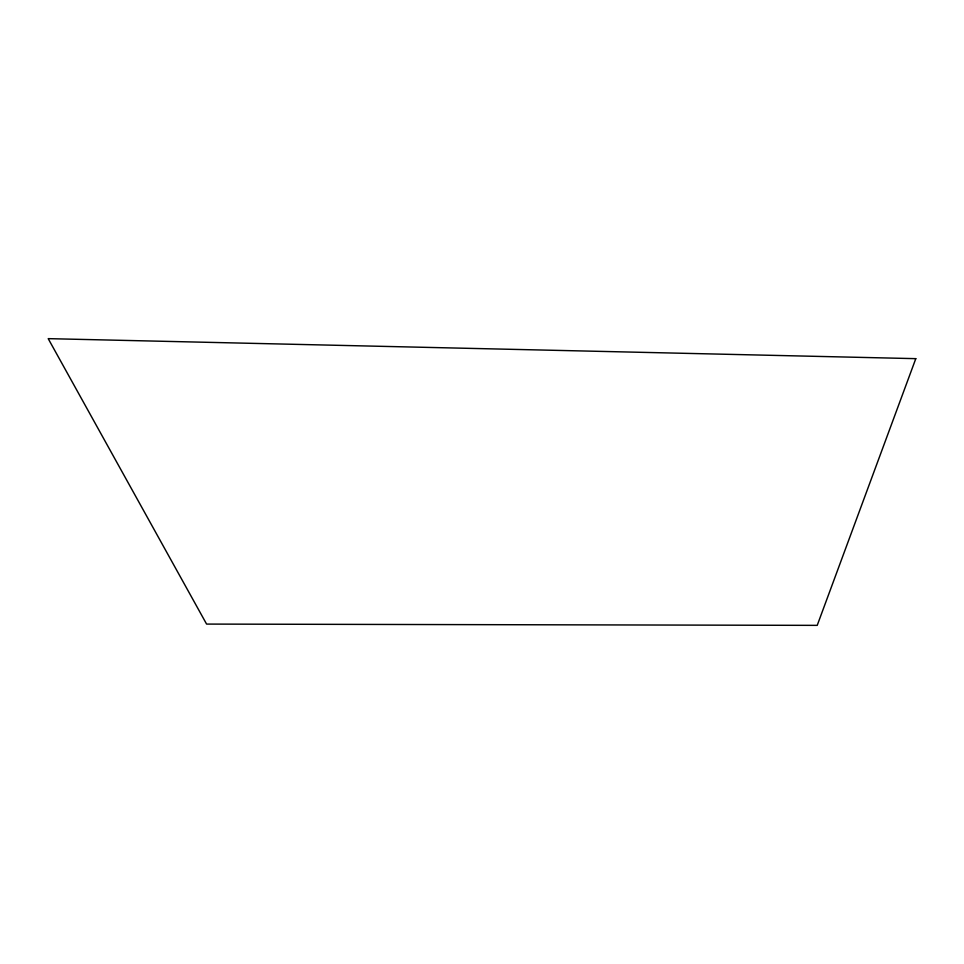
<?xml version="1.0" encoding="UTF-8"?>
<svg xmlns="http://www.w3.org/2000/svg" width="964" height="964" viewBox="0 0 964 964"><rect width="100%" height="100%" fill="white"/><g stroke="black" fill="none" stroke-linecap="round" stroke-linejoin="round"><path stroke-width="1.45" d="M915.8 358.656L817.219 625.359L206.585 624.082L48.2 338.641L915.8 358.656"/></g></svg>
